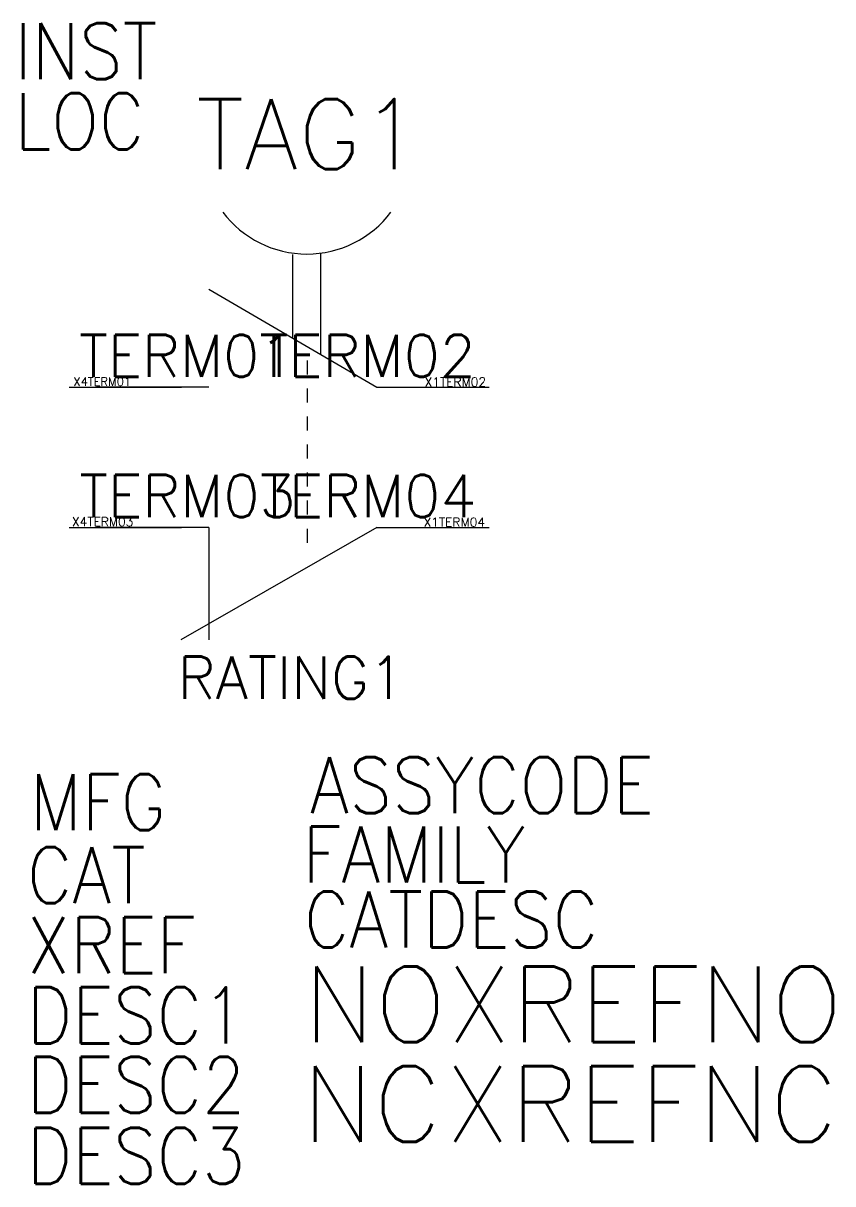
# Model space of a CAD drawing. Header units: inches. Extents: x -5.5 to 23.4, y -35.3 to 6.1.
import ezdxf
from ezdxf.enums import TextEntityAlignment as Align

# ---------------------------------------------------------------- set-up
doc = ezdxf.new("R2010")
doc.units = ezdxf.units.IN
doc.header["$MEASUREMENT"] = 0
doc.styles.get("Standard").update_dxf_attribs({"font": 'txt.shx'})
doc.styles.add('WD_IEC', font='romans.shx', dxfattribs={"width": 0.9, "height": 4})

msp = doc.modelspace()

# ---------------------------------------------------------------- linework, layer by layer
for p, q in [((4.126, -5.126), (4.128, -2.141)), ((5.127, -5.71), (5.126, -2.091)), ((1.126, -3.376), (7.126, -6.876)), ((4.64, -5.917), (4.64, -6.417)), ((-3.847, -6.876), (0.153, -6.876)), ((1.126, -6.876), (-2.874, -6.876)), ((4.64, -6.917), (4.64, -6.917)), ((4.64, -6.917), (4.64, -7.417)), ((7.126, -6.876), (11.126, -6.876)), ((4.64, -7.917), (4.64, -7.917)), ((4.64, -7.917), (4.64, -8.417)), ((4.64, -8.917), (4.64, -9.417)), ((4.64, -9.917), (4.64, -10.417)), ((4.64, -10.917), (4.64, -11.417)), ((-3.847, -11.876), (0.153, -11.876)), ((1.126, -11.876), (-2.874, -11.876)), ((7.126, -11.876), (0.126, -15.876)), ((1.126, -11.876), (1.126, -15.876)), ((4.64, -11.917), (4.64, -12.417)), ((7.126, -11.876), (11.126, -11.876))]:
    msp.add_line(p, q)
msp.add_arc((4.626, 1.628), 3.752, 216.9182, 323.0818)

# ---------------------------------------------------------------- texts
at = {"style": 'WD_IEC', "width": 0.9, "flags": 1}
for tag, p, s in [('INST', (-5.799, 4.108), ''), ('LOC', (-5.799, 1.608), ''), ('ASSYCODE', (4.735, -22.065), ''), ('MFG', (-5.255, -22.671), ''), ('FAMILY', (4.472, -24.537), 'MS_ACKO'), ('CAT', (-5.361, -25.273), ''), ('CATDESC', (4.525, -26.852), ''), ('XREF', (-5.361, -27.773), ''), ('DESC1', (-5.361, -30.273), ''), ('DESC2', (-5.361, -32.754), ''), ('DESC3', (-5.361, -35.279), '')]:
    msp.add_attdef(tag, p, s, height=2, dxfattribs=at)
for tag, p, s, height in [('TAG1', (0.673, 0.904), 'БЗ-11', 2.5), ('TERM01', (-3.5, -6.499), '57', 1.5), ('TERM03', (-3.491, -11.502), '65', 1.5)]:
    msp.add_attdef(tag, p, s, height=height)
for tag, text, p in [('TERM02', '58', (10.651, -6.499)), ('TERM04', '66', (10.673, -11.502))]:
    msp.add_attdef(tag, text=text, height=1.5).set_placement(p, align=Align.RIGHT)
at = {"flags": 1}
for tag, p, height in [('X4TERM01', (-3.699, -6.822), 0.3), ('X4TERM03', (-3.753, -11.83), 0.32)]:
    msp.add_attdef(tag, p, '', height=height, dxfattribs=at)
for tag, p in [('X1TERM02', (11.019, -6.845)), ('X1TERM04', (10.982, -11.845))]:
    msp.add_attdef(tag, text='', height=0.32, dxfattribs=at).set_placement(p, align=Align.RIGHT)
msp.add_attdef('RATING1', text='', height=1.5).set_placement((4.07, -17.981), align=Align.CENTER)
at = {"style": 'WD_IEC', "flags": 1}
for tag, text, p in [('NO', 'NO', (9.593, -30.227)), ('NC', 'NC', (9.435, -33.788))]:
    msp.add_attdef(tag, text=text, height=2.7, dxfattribs=at).set_placement(p, align=Align.RIGHT)
for tag, p in [('XREFNO', (9.613, -30.227)), ('XREFNC', (9.56, -33.788))]:
    msp.add_attdef(tag, p, '', height=2.7, dxfattribs=at)

doc.saveas('drawing.dxf')
